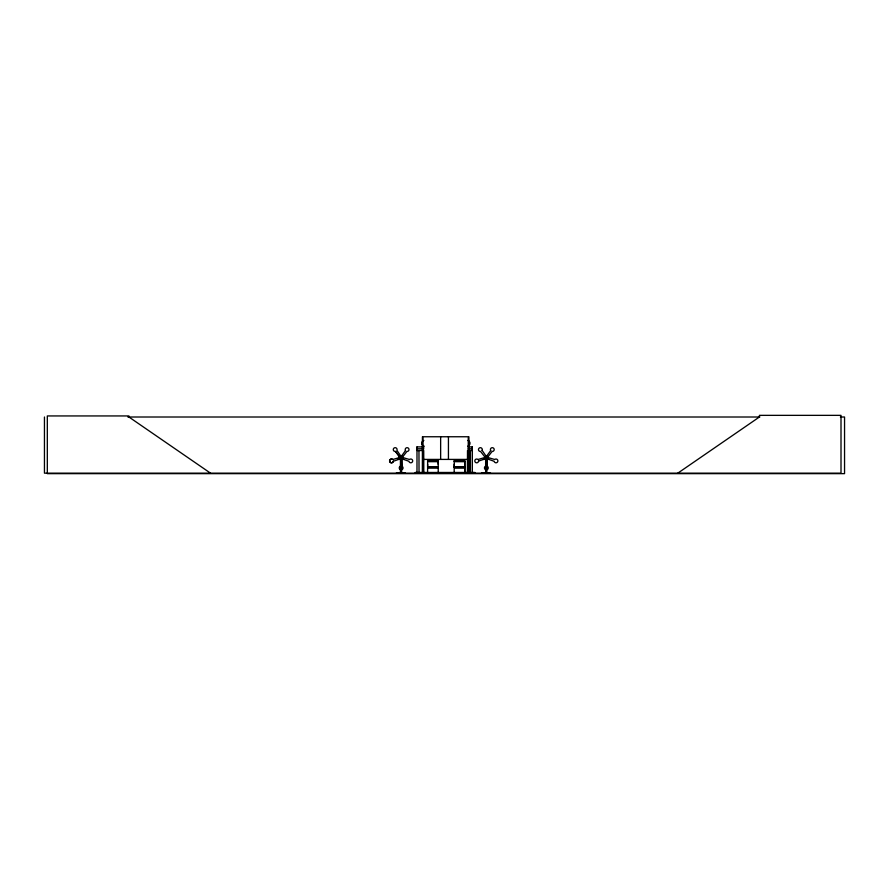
<?xml version="1.0" encoding="UTF-8"?>
<svg xmlns="http://www.w3.org/2000/svg" width="889" height="889" viewBox="0 0 889 889"><rect width="100%" height="100%" fill="white"/><g stroke="black" fill="none" stroke-linecap="round" stroke-linejoin="round"><path stroke-width="1.33" d="M427.631 466.881L427.631 464.28M438.21 464.28L438.21 461.669L427.62 461.669L427.62 466.881L438.221 466.881L438.221 461.669M454.212 466.881L454.212 461.669L464.803 461.669L464.803 466.881L454.212 466.881L454.223 464.28M464.791 461.669L464.791 466.881M418.308 473.159L426.809 472.715M464.814 473.159L464.803 467.925L454.212 467.925L454.179 473.159M464.814 472.748L473.304 473.17L454.179 472.959M473.304 472.737L454.223 472.804M423.909 446.9L416.985 446.9L416.985 450.523L423.72 450.523L423.809 473.17M468.17 446.9L472.326 446.9L472.326 450.523L467.503 450.523L467.414 473.17M393.338 461.302L400.695 458.668L400.25 457.324L392.749 459.513A1.889 1.889 0 0 0 389.893 459.913A1.889 1.889 0 0 0 390.782 462.669A1.889 1.889 0 0 0 393.338 461.302A1.889 1.889 0 0 1 390.782 462.669A1.889 1.889 0 0 1 389.893 459.913A1.889 1.889 0 0 1 392.76 459.513M427.576 473.137L427.62 467.925L438.221 467.925L438.221 472.948L427.565 472.97M422.364 473.159L422.419 436.755M400.083 457.524L401.228 456.69L396.905 450.334A1.889 1.889 0 0 0 395.627 447.734A1.889 1.889 0 0 0 393.294 449.434A1.889 1.889 0 0 0 395.372 451.445L400.083 457.524L395.616 451.39M677.796 473.17L759.406 417.008L759.406 415.352L841.005 415.352L841.005 473.17L44.45 473.17L44.45 417.008M400.439 466.192L400.194 466.292A1.889 1.889 0 0 0 399.694 469.136A1.889 1.889 0 0 0 402.595 469.136A1.889 1.889 0 0 0 402.084 466.292L401.85 458.48L400.439 458.48L400.439 473.059M485.638 466.192L485.394 466.292A1.889 1.889 0 0 0 484.894 469.136A1.889 1.889 0 0 0 487.794 469.136A1.889 1.889 0 0 0 487.294 466.292L487.05 458.48L485.638 458.48L485.638 473.059M127.883 417.008L759.828 417.008M840.383 417.008L844.55 417.008L844.55 473.648L47.317 473.648L47.317 415.941L128.927 415.941L128.927 417.008L210.526 473.17M417.008 448.789L423.92 448.789M468.192 448.789L472.348 448.789M398.161 458.78L402.795 458.78M484.516 458.78L487.994 458.78M398.116 459.369L403.95 459.369M483.316 459.369L489.15 459.369M422.953 459.413L468.27 459.413M427.62 460.624L438.221 460.624M454.212 460.624L464.803 460.624M427.542 460.991L438.299 460.991M454.135 460.991L464.88 460.991M427.542 461.313L438.299 461.313M454.135 461.313L464.88 461.313M427.542 467.236L438.299 467.236M454.135 467.236L464.88 467.236M427.542 467.558L438.299 467.558M454.135 467.558L464.88 467.558M427.631 472.804L438.21 472.804M490.572 473.17L481.471 473.059M468.759 473.115L468.87 472.348M468.403 473.104L468.359 472.348M486.828 459.369L486.828 473.059M486.35 458.48L486.35 459.424M486.239 468.948L486.239 473.059M475.037 473.17L475.037 472.47L415.196 472.47L415.196 473.17M473.437 472.47L473.437 473.17M472.326 446.9L472.326 473.17M470.414 450.523L470.414 473.17M470.348 450.523L470.348 473.17M469.292 472.348L469.292 473.17L469.214 450.523M468.914 436.755L468.903 473.17M468.181 473.17L468.27 436.755L422.953 436.755L422.953 473.17M467.592 472.348L467.703 473.17M466.103 472.47L466.103 473.17M464.791 467.925L464.791 472.804M448.434 436.755L448.434 459.413M440.644 436.755L440.644 459.413M424.12 472.47L424.12 473.17M423.564 445.478L423.553 447.511M423.631 472.348L423.631 473.17M422.808 472.348L422.897 473.17L422.708 450.523M422.375 472.348L422.319 473.17M418.963 450.523L419.03 473.17M416.985 446.9L416.985 473.17M416.797 472.47L416.797 473.17M405.373 473.059L396.272 473.17M401.628 459.369L401.628 473.059M401.15 458.48L401.15 459.424M401.039 468.948L401.039 473.059M467.847 440.444A2.934 2.934 0 0 1 467.847 446.122M423.842 446.122A2.934 2.934 0 0 1 423.842 440.444M478.56 461.047L478.538 461.302A1.889 1.889 0 0 1 475.982 462.669A1.889 1.889 0 0 1 475.093 459.913A1.889 1.889 0 0 1 477.949 459.513L485.45 457.324L485.894 458.668L478.56 461.047M402.039 457.324L401.595 458.668L408.951 461.302A1.889 1.889 0 0 0 411.496 462.658A1.889 1.889 0 0 0 412.396 459.913A1.889 1.889 0 0 0 409.529 459.502L402.039 457.324M487.239 457.324L486.794 458.668L494.151 461.302A1.889 1.889 0 0 0 496.695 462.658A1.889 1.889 0 0 0 497.596 459.913A1.889 1.889 0 0 0 494.728 459.502L487.239 457.324M482.105 450.334L486.427 456.69L485.283 457.524L480.571 451.445A1.889 1.889 0 0 1 478.493 449.434A1.889 1.889 0 0 1 480.827 447.734A1.889 1.889 0 0 1 482.094 450.334M405.517 450.545L400.983 456.79L402.128 457.613L406.906 451.445A1.889 1.889 0 0 0 408.984 449.434A1.889 1.889 0 0 0 406.651 447.734A1.889 1.889 0 0 0 405.384 450.334L405.517 450.545M490.717 450.545L486.183 456.79L487.328 457.613L492.106 451.445A1.889 1.889 0 0 0 494.184 449.434A1.889 1.889 0 0 0 491.85 447.734A1.889 1.889 0 0 0 490.584 450.334L490.717 450.545M485.183 458.957A1.656 1.656 0 0 0 487.939 458.191A1.656 1.656 0 0 0 485.905 456.179A1.656 1.656 0 0 0 485.183 458.957M399.983 458.957A1.656 1.656 0 0 0 402.739 458.191A1.656 1.656 0 0 0 400.706 456.179A1.656 1.656 0 0 0 399.983 458.957"/></g></svg>
